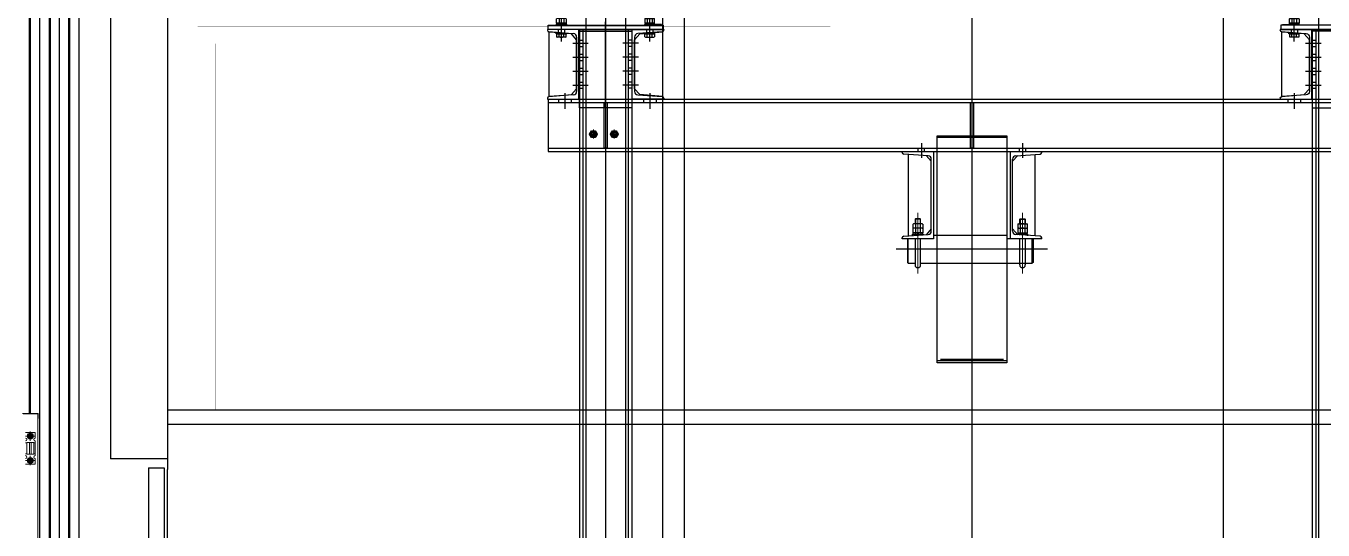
# Model space of a CAD drawing. Header units: millimetres. Extents: x 2370 to 266135, y -585395 to 33485.
# Drawn here: x 64944 to 68661, y 7872 to 9316 of the extents above; entities that cross this region are included whole.
import ezdxf
from ezdxf.lldxf.tags import DXFTag

# ---------------------------------------------------------------- set-up
doc = ezdxf.new("R2010")
doc.units = ezdxf.units.MM
for name, color, linetype in [('1', 1, 'CENTER2'), ('carlift', 7, 'Continuous'), ('COL', 2, 'Continuous'), ('DOOR', 4, 'Continuous'), ('FIN', 9, 'Continuous')]:
    doc.layers.add(name, color=color, linetype=linetype)
doc.layers.add('CL', color=1, linetype='CENTER', lineweight=9)
tags = doc.linetypes.add('CENTER', pattern=[2, 1.25, -0.25, 0.25, -0.25]).pattern_tags.tags
tags[10:11] = [DXFTag(74, 4), DXFTag(75, 0), DXFTag(340, '0'), DXFTag(46, 1.0), DXFTag(50, 0.0), DXFTag(44, 0.0), DXFTag(45, 0.0)]
tags[8:9] = [DXFTag(74, 4), DXFTag(75, 0), DXFTag(340, '0'), DXFTag(46, 1.0), DXFTag(50, 0.0), DXFTag(44, 0.0), DXFTag(45, 0.0)]
tags[6:7] = [DXFTag(74, 4), DXFTag(75, 0), DXFTag(340, '0'), DXFTag(46, 1.0), DXFTag(50, 0.0), DXFTag(44, 0.0), DXFTag(45, 0.0)]
tags[4:5] = [DXFTag(74, 4), DXFTag(75, 0), DXFTag(340, '0'), DXFTag(46, 1.0), DXFTag(50, 0.0), DXFTag(44, 0.0), DXFTag(45, 0.0)]
tags = doc.linetypes.add('CENTER2', pattern=[1.125, 0.75, -0.125, 0.125, -0.125]).pattern_tags.tags
tags[10:11] = [DXFTag(74, 4), DXFTag(75, 0), DXFTag(340, '0'), DXFTag(46, 1.0), DXFTag(50, 0.0), DXFTag(44, 0.0), DXFTag(45, 0.0)]
tags[8:9] = [DXFTag(74, 4), DXFTag(75, 0), DXFTag(340, '0'), DXFTag(46, 1.0), DXFTag(50, 0.0), DXFTag(44, 0.0), DXFTag(45, 0.0)]
tags[6:7] = [DXFTag(74, 4), DXFTag(75, 0), DXFTag(340, '0'), DXFTag(46, 1.0), DXFTag(50, 0.0), DXFTag(44, 0.0), DXFTag(45, 0.0)]
tags[4:5] = [DXFTag(74, 4), DXFTag(75, 0), DXFTag(340, '0'), DXFTag(46, 1.0), DXFTag(50, 0.0), DXFTag(44, 0.0), DXFTag(45, 0.0)]
tags = doc.linetypes.add('HIDDEN', pattern=[0.375, 0.25, -0.125]).pattern_tags.tags
tags[6:7] = [DXFTag(74, 4), DXFTag(75, 0), DXFTag(340, '0'), DXFTag(46, 1.0), DXFTag(50, 0.0), DXFTag(44, 0.0), DXFTag(45, 0.0)]
tags[4:5] = [DXFTag(74, 4), DXFTag(75, 0), DXFTag(340, '0'), DXFTag(46, 1.0), DXFTag(50, 0.0), DXFTag(44, 0.0), DXFTag(45, 0.0)]
tags = doc.linetypes.add('HIDDEN2', pattern=[0.1875, 0.125, -0.0625]).pattern_tags.tags
tags[6:7] = [DXFTag(74, 4), DXFTag(75, 0), DXFTag(340, '0'), DXFTag(46, 1.0), DXFTag(50, 0.0), DXFTag(44, 0.0), DXFTag(45, 0.0)]
tags[4:5] = [DXFTag(74, 4), DXFTag(75, 0), DXFTag(340, '0'), DXFTag(46, 1.0), DXFTag(50, 0.0), DXFTag(44, 0.0), DXFTag(45, 0.0)]
tags = doc.linetypes.add('PHANTOM', pattern=[2.5, 1.25, -0.25, 0.25, -0.25, 0.25, -0.25]).pattern_tags.tags
tags[14:15] = [DXFTag(74, 4), DXFTag(75, 0), DXFTag(340, '0'), DXFTag(46, 1.0), DXFTag(50, 0.0), DXFTag(44, 0.0), DXFTag(45, 0.0)]
tags[12:13] = [DXFTag(74, 4), DXFTag(75, 0), DXFTag(340, '0'), DXFTag(46, 1.0), DXFTag(50, 0.0), DXFTag(44, 0.0), DXFTag(45, 0.0)]
tags[10:11] = [DXFTag(74, 4), DXFTag(75, 0), DXFTag(340, '0'), DXFTag(46, 1.0), DXFTag(50, 0.0), DXFTag(44, 0.0), DXFTag(45, 0.0)]
tags[8:9] = [DXFTag(74, 4), DXFTag(75, 0), DXFTag(340, '0'), DXFTag(46, 1.0), DXFTag(50, 0.0), DXFTag(44, 0.0), DXFTag(45, 0.0)]
tags[6:7] = [DXFTag(74, 4), DXFTag(75, 0), DXFTag(340, '0'), DXFTag(46, 1.0), DXFTag(50, 0.0), DXFTag(44, 0.0), DXFTag(45, 0.0)]
tags[4:5] = [DXFTag(74, 4), DXFTag(75, 0), DXFTag(340, '0'), DXFTag(46, 1.0), DXFTag(50, 0.0), DXFTag(44, 0.0), DXFTag(45, 0.0)]
tags = doc.linetypes.add('PHANTOM2', pattern=[1.25, 0.625, -0.125, 0.125, -0.125, 0.125, -0.125]).pattern_tags.tags
tags[14:15] = [DXFTag(74, 4), DXFTag(75, 0), DXFTag(340, '0'), DXFTag(46, 1.0), DXFTag(50, 0.0), DXFTag(44, 0.0), DXFTag(45, 0.0)]
tags[12:13] = [DXFTag(74, 4), DXFTag(75, 0), DXFTag(340, '0'), DXFTag(46, 1.0), DXFTag(50, 0.0), DXFTag(44, 0.0), DXFTag(45, 0.0)]
tags[10:11] = [DXFTag(74, 4), DXFTag(75, 0), DXFTag(340, '0'), DXFTag(46, 1.0), DXFTag(50, 0.0), DXFTag(44, 0.0), DXFTag(45, 0.0)]
tags[8:9] = [DXFTag(74, 4), DXFTag(75, 0), DXFTag(340, '0'), DXFTag(46, 1.0), DXFTag(50, 0.0), DXFTag(44, 0.0), DXFTag(45, 0.0)]
tags[6:7] = [DXFTag(74, 4), DXFTag(75, 0), DXFTag(340, '0'), DXFTag(46, 1.0), DXFTag(50, 0.0), DXFTag(44, 0.0), DXFTag(45, 0.0)]
tags[4:5] = [DXFTag(74, 4), DXFTag(75, 0), DXFTag(340, '0'), DXFTag(46, 1.0), DXFTag(50, 0.0), DXFTag(44, 0.0), DXFTag(45, 0.0)]

# ---------------------------------------------------------------- blocks, each defined once
blk = doc.blocks.new('A$CB6419878')
at = {"layer": '1', "color": 1, "lineweight": 9}
for p, q in [((1029.7, 3250.8, 0), (1002.7, 3250.8, 0)), ((1016.2, 3264.3, 0), (1016.2, 3237.3, 0)), ((1002.7, 3180.8, 0), (1029.7, 3180.8, 0)), ((1016.2, 3194.3, 0), (1016.2, 3167.3, 0))]:
    blk.add_line(p, q, dxfattribs=at)
at = {"layer": 'DOOR', "lineweight": 9}
for p, q in [((994.1, 3315.8, 0), (1039.1, 3315.8, 0)), ((995.7, 3315.8, 0), (1037.7, 3315.8, 0)), ((995.7, 3314.2, 0), (1037.5, 3314.2, 0)), ((1037.5, 3314.2, 0), (1037.5, 3300.8, 0)), ((1037.7, 3315.8, 0), (1037.7, 2315.2, 0)), ((1039.1, 3315.8, 0), (1039.1, 3300.8, 0)), ((1037.5, 3300.8, 0), (1039.1, 3300.8, 0)), ((1008.7, 3250.8, 0), (1012.5, 3257.3, 0)), ((1012.5, 3244.3, 0), (1008.7, 3250.8, 0)), ((1012.5, 3257.3, 0), (1020, 3257.3, 0)), ((1020, 3244.3, 0), (1012.5, 3244.3, 0)), ((1020, 3257.3, 0), (1023.7, 3250.8, 0)), ((1023.7, 3250.8, 0), (1020, 3244.3, 0)), ((1012.5, 3187.3, 0), (1008.7, 3180.8, 0)), ((1008.7, 3180.8, 0), (1012.5, 3174.3, 0)), ((1020, 3187.3, 0), (1012.5, 3187.3, 0)), ((1012.5, 3174.3, 0), (1020, 3174.3, 0)), ((1023.7, 3180.8, 0), (1020, 3187.3, 0)), ((1020, 3174.3, 0), (1023.7, 3180.8, 0))]:
    blk.add_line(p, q, dxfattribs=at)
at = {"layer": 'DOOR', "lineweight": 9, "ltscale": 8}
for p, q in [((1030.2, 3260.8, 0), (1002.2, 3260.8, 0)), ((1030.2, 3244.8, 0), (1030.2, 3260.8, 0)), ((1030.2, 3194.8, 0), (1030.2, 3236.8, 0)), ((1006.2, 3231.8, 0), (1002.2, 3231.8, 0)), ((1006.2, 3199.8, 0), (1002.2, 3199.8, 0)), ((1026.2, 3232.8, 0), (1006.2, 3232.8, 0)), ((1006.2, 3232.8, 0), (1006.2, 3198.8, 0)), ((1026.2, 3198.8, 0), (1006.2, 3198.8, 0)), ((1014.2, 3232.8, 0), (1014.2, 3198.8, 0)), ((1018.2, 3232.8, 0), (1018.2, 3198.8, 0)), ((1026.2, 3198.8, 0), (1026.2, 3232.8, 0)), ((1030.2, 3231.8, 0), (1026.2, 3231.8, 0)), ((1030.2, 3199.8, 0), (1026.2, 3199.8, 0)), ((1002.2, 3170.8, 0), (1030.2, 3170.8, 0)), ((1030.2, 3170.8, 0), (1030.2, 3186.8, 0))]:
    blk.add_line(p, q, dxfattribs=at)
at = {"layer": 'DOOR', "lineweight": 9}
for centre, radius in [((1016.2, 3250.8, 0), 8.5), ((1016.2, 3250.8, 0), 6.5), ((1016.2, 3250.8, 0), 5), ((1016.2, 3180.8, 0), 8.5), ((1016.2, 3180.8, 0), 6.5), ((1016.2, 3180.8, 0), 5)]:
    blk.add_circle(centre, radius, dxfattribs=at)
at = {"layer": 'DOOR', "lineweight": 9, "ltscale": 8}
for centre in [(1016.2, 3250.8, 0), (1016.2, 3180.8, 0)]:
    blk.add_circle(centre, 4, dxfattribs=at)
at = {"layer": 'DOOR', "lineweight": 9, "ltscale": 8, "extrusion": (0, 0, -1)}
for centre, start_param, end_param in [((1002.2, 3240.8, 0), -1.569339, 1.570796), ((1030.2, 3190.8, 0), 1.572252, 4.712387)]:
    blk.add_ellipse(centre, major_axis=(4, 0), ratio=0.999273, start_param=start_param, end_param=end_param, dxfattribs=at)
at = {"layer": 'DOOR', "lineweight": 9, "ltscale": 8}
for centre, start_param, end_param in [((1030.2, 3240.8, 0), -1.569339, 1.570796), ((1002.2, 3190.8, 0), 1.572252, 4.712387)]:
    blk.add_ellipse(centre, major_axis=(-4, 0), ratio=0.999273, start_param=start_param, end_param=end_param, dxfattribs=at)
at = {"layer": 'FIN', "color": 6, "linetype": 'PHANTOM'}
for p, q in [((1013.6, 3315.8, 0), (1013.6, 4494.7, 0)), ((1016.6, 3315.8, 0), (1016.6, 4494.7, 0)), ((1043.8, 2325.2, 0), (1043.8, 4494.8, 0)), ((1070.8, 2325.2, 0), (1070.8, 4494.8, 0)), ((1073.8, 2325.2, 0), (1073.8, 4494.8, 0)), ((1099.6, 1334.5, 0), (1099.6, 4494.8, 0)), ((1126.6, 1334.5, 0), (1126.6, 4494.8, 0)), ((1129.6, 1334.5, 0), (1129.6, 4494.8, 0))]:
    blk.add_line(p, q, dxfattribs=at)
at = {"layer": 'FIN', "color": 6}
blk.add_line((1154.8, 4494.7, 0), (1154.8, 286.2, 0), dxfattribs=at)
blk.add_line((1154.8, 4494.7, 0), (1154.8, 286.2, 0), dxfattribs=at)
blk = doc.blocks.new('A$C6D5E1476')
at = {"color": 6, "linetype": 'PHANTOM'}
for p, q in [((32, 259.8), (33.1, 260.9)), ((33.1, 260.9), (46.9, 260.9)), ((33.1, 260.9), (33.1, 254.6)), ((46.9, 260.9), (48, 259.8)), ((46.9, 260.9), (46.9, 254.6)), ((286.1, 260.9), (285, 259.8)), ((299.9, 260.9), (286.1, 260.9)), ((286.1, 260.9), (286.1, 254.6)), ((301, 259.8), (299.9, 260.9)), ((299.9, 260.9), (299.9, 254.6)), ((25, 237.6), (55, 237.6)), ((25, 235.7), (25, 237.6)), ((28, 254.6), (26.1, 253.5)), ((26.1, 241.6), (26.1, 253.5)), ((53.9, 241.6), (26.1, 241.6)), ((26.7, 241.6), (53.3, 241.6)), ((26.7, 237.6), (26.7, 241.6)), ((53.3, 237.6), (26.7, 237.6)), ((52, 254.6), (28, 254.6)), ((31, 237.6), (31, 235.7)), ((31.9, 241.6), (31.9, 237.6)), ((32, 254.6), (32, 259.8)), ((32, 259.8), (48, 259.8)), ((33.1, 253.5), (33.1, 241.6)), ((37.3, 241.6), (41.3, 237.6)), ((38.7, 241.6), (42.7, 237.6)), ((46.9, 253.5), (46.9, 241.6)), ((48, 259.8), (48, 254.6)), ((48.1, 241.6), (48.1, 237.6)), ((49, 237.6), (49, 235.7)), ((53.9, 253.5), (52, 254.6)), ((53.3, 241.6), (53.3, 237.6)), ((53.9, 253.5), (53.9, 241.6)), ((55, 237.6), (55, 235.7)), ((326.5, 237.6), (278, 237.6)), ((278, 237.6), (278, 235.7)), ((279.1, 253.5), (281, 254.6)), ((279.1, 253.5), (279.1, 241.6)), ((279.1, 241.6), (306.9, 241.6)), ((306.3, 241.6), (279.7, 241.6)), ((279.7, 241.6), (279.7, 237.6)), ((279.7, 237.6), (306.3, 237.6)), ((281, 254.6), (305, 254.6)), ((284, 237.6), (284, 235.7)), ((284.9, 241.6), (284.9, 237.6)), ((301, 259.8), (285, 259.8)), ((285, 259.8), (285, 254.6)), ((286.1, 253.5), (286.1, 241.6)), ((294.3, 241.6), (290.3, 237.6)), ((295.7, 241.6), (291.7, 237.6)), ((299.9, 253.5), (299.9, 241.6)), ((301, 254.6), (301, 259.8)), ((301.1, 241.6), (301.1, 237.6)), ((302, 237.6), (302, 235.7)), ((305, 254.6), (306.9, 253.5)), ((306.3, 237.6), (306.3, 241.6)), ((306.9, 241.6), (306.9, 253.5)), ((326.5, 235.7), (326.5, 237.6)), ((25, 210.9), (25, 215.2)), ((55, 210.9), (25, 210.9)), ((53.9, 210.9), (26.1, 210.9)), ((26.1, 210.9), (26.1, 201.9)), ((28, 200.9), (26.1, 201.9)), ((26.7, 210.9), (53.3, 210.9)), ((52, 200.9), (28, 200.9)), ((31, 210.9), (31, 214.7)), ((33.1, 201.9), (33.1, 210.9)), ((46.9, 201.9), (46.9, 210.9)), ((49, 210.9), (49, 213.1)), ((53.9, 201.9), (52, 200.9)), ((53.9, 201.9), (53.9, 210.9)), ((55, 212.6), (55, 210.9)), ((278, 212.6), (278, 210.9)), ((278, 210.9), (308, 210.9)), ((279.1, 201.9), (279.1, 210.9)), ((279.1, 210.9), (306.9, 210.9)), ((279.1, 201.9), (281, 200.9)), ((306.3, 210.9), (279.7, 210.9)), ((281, 200.9), (305, 200.9)), ((284, 210.9), (284, 213.1)), ((286.1, 201.9), (286.1, 210.9)), ((299.9, 201.9), (299.9, 210.9)), ((302, 210.9), (302, 214.7)), ((305, 200.9), (306.9, 201.9)), ((306.9, 210.9), (306.9, 201.9)), ((308, 210.9), (308, 215.2))]:
    blk.add_line(p, q, dxfattribs=at)
at = {"color": 1, "linetype": 'CENTER'}
for p, q in [((40, 188.6), (40, 272.7)), ((293, 188.6), (293, 272.7)), ((166.5, 0), (166.5, 245.4))]:
    blk.add_line(p, q, dxfattribs=at)
for p, q in [((90, 223.7), (0, 223.7)), ((0, 223.7), (0, 221.3)), ((90, 23.7), (90, 223.7)), ((243, 223.7), (333, 223.7)), ((243, 23.7), (243, 223.7)), ((333, 223.7), (333, 221.3)), ((4.6, 216.3), (74.4, 211.5)), ((83.5, 201.5), (83.5, 45.8)), ((249.5, 201.5), (249.5, 45.8)), ((328.4, 216.3), (258.6, 211.5)), ((0, 26.1), (0, 23.7)), ((0, 23.7), (90, 23.7)), ((74.4, 35.9), (4.6, 31.1)), ((333, 23.7), (243, 23.7)), ((258.6, 35.9), (328.4, 31.1)), ((333, 26.1), (333, 23.7))]:
    blk.add_line(p, q)
at = {"color": 4, "linetype": 'HIDDEN2'}
for p, q in [((31, 223.5), (31, 214.7)), ((49, 223.5), (49, 213.1)), ((284, 223.5), (284, 213.1)), ((302, 223.5), (302, 214.7))]:
    blk.add_line(p, q, dxfattribs=at)
at = {"color": 6, "linetype": 'PHANTOM'}
blk.add_lwpolyline([(1.5, 235.7), (331.5, 235.7), (331.5, 223.7), (1.5, 223.7)], close=True, dxfattribs=at)
for points in [[(83.5, 53.7), (83.5, 193.7), (68.6, 210.4), (3.5, 216.2), (3.5, 31.2), (68.6, 37)], [(249.5, 53.7), (249.5, 193.7), (264.4, 210.4), (329.5, 216.2), (329.5, 31.2), (264.4, 37)]]:
    blk.add_lwpolyline(points, close=True)
for centre, radius, start, end in [((29.6, 248.4), 6.13, 55.591, 124.409), ((40.2, 230.6), 24, 90.4002, 107.1986), ((39.8, 230.6), 24, 72.8014, 89.5998), ((50.4, 248.4), 6.13, 55.591, 124.409), ((282.6, 248.4), 6.13, 55.591, 124.409), ((293.2, 230.6), 24, 90.4002, 107.1986), ((292.8, 230.6), 24, 72.8014, 89.5998), ((303.4, 248.4), 6.13, 55.591, 124.409), ((29.6, 207), 6.13, 235.591, 304.409), ((40, 224.9), 24, 253.2199, 286.7801), ((50.4, 207), 6.13, 235.591, 304.409), ((282.6, 207), 6.13, 235.591, 304.409), ((293, 224.9), 24, 253.2199, 286.7801), ((303.4, 207), 6.13, 235.591, 304.409)]:
    blk.add_arc(centre, radius, start, end, dxfattribs=at)
for centre, radius, start, end in [((5, 221.3), 5, 179.9995, 264.9975), ((73.5, 201.5), 10, 359.9995, 84.9975), ((259.5, 201.5), 10, 95.0025, 180.0005), ((328, 221.3), 5, 275.0025, 0.0005), ((73.5, 45.8), 10, 275.0025, 0.0005), ((259.5, 45.8), 10, 179.9995, 264.9975), ((5, 26.1), 5, 95.0025, 180.0005), ((328, 26.1), 5, 359.9995, 84.9975)]:
    blk.add_arc(centre, radius, start, end)
blk = doc.blocks.new('A$C04B90E73')
at = {"color": 1, "linetype": 'CENTER'}
for p, q in [((325, 434), (325, 0)), ((5, 317), (5, 117)), ((645, 317), (645, 117))]:
    blk.add_line(p, q, dxfattribs=at)
blk.add_lwpolyline([(650, 117), (0, 117), (0, 317), (650, 317)], close=True)
blk = doc.blocks.new('A$C58AE2A59')
at = {"color": 3}
for p, q in [((1393, 7439.6, 0), (1393, 1799.7, 0)), ((1507, 7439.6, 0), (1507, 1799.7, 0)), ((3493, 7439.6, 0), (3493, 1799.7, 0))]:
    blk.add_line(p, q, dxfattribs=at)
at = {"color": 5, "ltscale": 0.5}
for p, q in [((1612.9, 7439.6), (1612.9, 0)), ((1674.9, 7439.6), (1674.9, 0))]:
    blk.add_line(p, q, dxfattribs=at)
at = {"color": 0, "ltscale": 0.5}
for p, q in [((30.9, 6022.9, 0), (30.9, 4698.9, 0)), ((195, 6022.9, 0), (195, 4668.9, 0)), ((195, 4698.9, 0), (30.9, 4698.9, 0))]:
    blk.add_line(p, q, dxfattribs=at)
at = {"color": 1, "linetype": 'CENTER'}
for p, q in [((1450, 6018.4, 0), (1450, 1667.4, 0)), ((1355.7, 5889.8, 0), (1400.3, 5889.8, 0)), ((1544.3, 5889.8, 0), (1499.8, 5889.8, 0)), ((3455.7, 5889.8, 0), (3500.3, 5889.8, 0)), ((1355.7, 5849.8, 0), (1400.3, 5849.8, 0)), ((1544.3, 5849.8, 0), (1499.8, 5849.8, 0)), ((3455.7, 5849.8, 0), (3500.3, 5849.8, 0)), ((1355.7, 5809.8, 0), (1400.3, 5809.8, 0)), ((1544.3, 5809.8, 0), (1499.8, 5809.8, 0)), ((3455.7, 5809.8, 0), (3500.3, 5809.8, 0)), ((1355.7, 5769.8, 0), (1400.3, 5769.8, 0)), ((1544.3, 5769.8, 0), (1499.8, 5769.8, 0)), ((3455.7, 5769.8, 0), (3500.3, 5769.8, 0)), ((2499.9, 5752.9, 0), (2499.9, 5294, 0))]:
    blk.add_line(p, q, dxfattribs=at)
for p, q in [((1375, 5929.8, 0), (1525, 5929.8, 0)), ((3625, 5929.8, 0), (3475, 5929.8, 0)), ((1285, 5729.8, 0), (1285, 5579.8, 0)), ((1285, 5729.8, 0), (3715, 5729.8, 0)), ((1285, 5719.8, 0), (3715, 5719.8, 0)), ((1404, 5629.8, 0), (1409.5, 5639.3, 0)), ((1409.5, 5620.3, 0), (1404, 5629.8, 0)), ((1409.5, 5639.3, 0), (1420.5, 5639.3, 0)), ((1420.5, 5620.3, 0), (1409.5, 5620.3, 0)), ((1420.5, 5639.3, 0), (1426, 5629.8, 0)), ((1426, 5629.8, 0), (1420.5, 5620.3, 0)), ((1464, 5629.8, 0), (1469.5, 5639.3, 0)), ((1469.5, 5620.3, 0), (1464, 5629.8, 0)), ((1469.5, 5639.3, 0), (1480.5, 5639.3, 0)), ((1480.5, 5620.3, 0), (1469.5, 5620.3, 0)), ((1480.5, 5639.3, 0), (1486, 5629.8, 0)), ((1486, 5629.8, 0), (1480.5, 5620.3, 0)), ((1285, 5589.8, 0), (3715, 5589.8, 0)), ((1285, 5579.8, 0), (3715, 5579.8, 0)), ((2299.9, 5577.3, 0), (2299.9, 5579.8, 0)), ((2389.9, 5579.8, 0), (2389.9, 5329.8, 0)), ((2609.9, 5579.8, 0), (2609.9, 5329.8, 0)), ((2699.9, 5577.3, 0), (2699.9, 5579.8, 0)), ((2374.2, 5567.6, 0), (2304.4, 5572.4, 0)), ((2318.4, 5338.4, 0), (2318.4, 5571.1, 0)), ((2368.4, 5568.1, 0), (2383.4, 5551.8, 0)), ((2383.4, 5351.9, 0), (2383.4, 5557.6, 0)), ((2631.3, 5568.1, 0), (2616.4, 5551.8, 0)), ((2616.4, 5351.9, 0), (2616.4, 5557.6, 0)), ((2625.5, 5567.6, 0), (2695.3, 5572.4, 0)), ((2681.4, 5338.4, 0), (2681.4, 5571.1, 0)), ((2332.9, 5373, 0), (2331, 5371.9, 0)), ((2331, 5360, 0), (2331, 5371.9, 0)), ((2332.9, 5360, 0), (2331, 5358.9, 0)), ((2358.7, 5360, 0), (2331, 5360, 0)), ((2331, 5347, 0), (2331, 5358.9, 0)), ((2356.9, 5373, 0), (2332.9, 5373, 0)), ((2337.9, 5386.8, 0), (2336.9, 5385.7, 0)), ((2352.9, 5385.7, 0), (2336.9, 5385.7, 0)), ((2336.9, 5385.7, 0), (2336.9, 5373, 0)), ((2351.8, 5386.8, 0), (2337.9, 5386.8, 0)), ((2337.9, 5386.8, 0), (2337.9, 5373, 0)), ((2337.9, 5371.9, 0), (2337.9, 5360, 0)), ((2337.9, 5358.9, 0), (2337.9, 5347, 0)), ((2352.9, 5385.7, 0), (2351.8, 5386.8, 0)), ((2351.8, 5386.8, 0), (2351.8, 5373, 0)), ((2351.8, 5371.9, 0), (2351.8, 5360, 0)), ((2351.8, 5358.9, 0), (2351.8, 5347, 0)), ((2352.9, 5373, 0), (2352.9, 5385.7, 0)), ((2358.7, 5371.9, 0), (2356.9, 5373, 0)), ((2358.7, 5358.9, 0), (2356.9, 5360, 0)), ((2358.7, 5371.9, 0), (2358.7, 5360, 0)), ((2358.7, 5358.9, 0), (2358.7, 5347, 0)), ((2383.4, 5357.8, 0), (2368.4, 5341.5, 0)), ((2616.4, 5357.8, 0), (2631.3, 5341.5, 0)), ((2631, 5371.9, 0), (2632.9, 5373, 0)), ((2631, 5371.9, 0), (2631, 5360, 0)), ((2631, 5358.9, 0), (2632.9, 5360, 0)), ((2631, 5360, 0), (2658.7, 5360, 0)), ((2631, 5358.9, 0), (2631, 5347, 0)), ((2632.9, 5373, 0), (2656.9, 5373, 0)), ((2636.9, 5385.7, 0), (2637.9, 5386.8, 0)), ((2636.9, 5373, 0), (2636.9, 5385.7, 0)), ((2636.9, 5385.7, 0), (2652.9, 5385.7, 0)), ((2637.9, 5386.8, 0), (2651.8, 5386.8, 0)), ((2637.9, 5386.8, 0), (2637.9, 5373, 0)), ((2637.9, 5371.9, 0), (2637.9, 5360, 0)), ((2637.9, 5358.9, 0), (2637.9, 5347, 0)), ((2651.8, 5386.8, 0), (2652.9, 5385.7, 0)), ((2651.8, 5386.8, 0), (2651.8, 5373, 0)), ((2651.8, 5371.9, 0), (2651.8, 5360, 0)), ((2651.8, 5358.9, 0), (2651.8, 5347, 0)), ((2652.9, 5385.7, 0), (2652.9, 5373, 0)), ((2656.9, 5373, 0), (2658.7, 5371.9, 0)), ((2656.9, 5360, 0), (2658.7, 5358.9, 0)), ((2658.7, 5360, 0), (2658.7, 5371.9, 0)), ((2658.7, 5347, 0), (2658.7, 5358.9, 0)), ((2299.9, 5329.8, 0), (2299.9, 5332.2, 0)), ((2389.9, 5329.8, 0), (2299.9, 5329.8, 0)), ((2304.4, 5337.2, 0), (2374.2, 5342, 0)), ((2314.9, 5329.8, 0), (2314.9, 5261.8, 0)), ((2316.9, 5259.8, 0), (2316.9, 5329.8, 0)), ((2329.9, 5343, 0), (2359.9, 5343, 0)), ((2329.9, 5338.5, 0), (2329.9, 5343, 0)), ((2358.7, 5347, 0), (2331, 5347, 0)), ((2331.6, 5343, 0), (2331.6, 5347, 0)), ((2335.9, 5343, 0), (2335.9, 5339, 0)), ((2336.8, 5347, 0), (2336.8, 5343, 0)), ((2336.9, 5329.8, 0), (2336.9, 5254.8, 0)), ((2342.2, 5347, 0), (2346.2, 5343, 0)), ((2343.5, 5347, 0), (2347.5, 5343, 0)), ((2352.9, 5254.8, 0), (2352.9, 5329.8, 0)), ((2353, 5347, 0), (2353, 5343, 0)), ((2353.9, 5343, 0), (2353.9, 5340.6, 0)), ((2358.2, 5347, 0), (2358.2, 5343, 0)), ((2359.9, 5343, 0), (2359.9, 5341.1, 0)), ((2389.9, 5339.8, 0), (2599.9, 5339.8, 0)), ((2599.9, 5339.8, 0), (2599.9, 5329.8, 0)), ((2699.9, 5329.8, 0), (2599.9, 5329.8, 0)), ((2695.3, 5337.2, 0), (2625.5, 5342, 0)), ((2659.9, 5343, 0), (2629.9, 5343, 0)), ((2629.9, 5343, 0), (2629.9, 5341.1, 0)), ((2631, 5347, 0), (2658.7, 5347, 0)), ((2631.6, 5347, 0), (2631.6, 5343, 0)), ((2635.9, 5343, 0), (2635.9, 5340.6, 0)), ((2636.8, 5347, 0), (2636.8, 5343, 0)), ((2636.9, 5254.8, 0), (2636.9, 5329.8, 0)), ((2646.2, 5347, 0), (2642.2, 5343, 0)), ((2647.5, 5347, 0), (2643.5, 5343, 0)), ((2652.9, 5329.8, 0), (2652.9, 5254.8, 0)), ((2653, 5347, 0), (2653, 5343, 0)), ((2653.9, 5343, 0), (2653.9, 5339, 0)), ((2658.2, 5343, 0), (2658.2, 5347, 0)), ((2659.9, 5338.5, 0), (2659.9, 5343, 0)), ((2672.9, 5259.8, 0), (2672.9, 5329.8, 0)), ((2674.9, 5329.8, 0), (2674.9, 5261.8, 0)), ((2699.9, 5329.8, 0), (2699.9, 5332.2, 0)), ((2314.9, 5261.8, 0), (2316.9, 5259.8, 0)), ((2316.9, 5259.8, 0), (2336.9, 5259.8, 0)), ((2352.9, 5259.8, 0), (2672.9, 5259.8, 0)), ((2674.9, 5261.8, 0), (2672.9, 5259.8, 0)), ((5229, 4839.2, 0), (195.3, 4838.9, 0)), ((195.3, 4798.9, 0), (5229, 4799.2, 0))]:
    blk.add_line(p, q)
at = {"color": 0}
for p, q in [((1375, 5929.8, 0), (1375, 1700.2, 0)), ((1385, 5929.8, 0), (1385, 1700.2, 0)), ((1515, 5929.8, 0), (1515, 1700.2, 0)), ((1525, 5929.8, 0), (1525, 1700.2, 0)), ((3475, 5929.8, 0), (3475, 1700.2, 0)), ((3485, 5929.8, 0), (3485, 1700.2, 0))]:
    blk.add_line(p, q, dxfattribs=at)
at = {"color": 4, "linetype": 'HIDDEN'}
for p, q in [((1375, 5898.8, 0), (1385, 5898.8, 0)), ((1375, 5880.8, 0), (1385, 5880.8, 0)), ((1525, 5898.8, 0), (1515, 5898.8, 0)), ((1525, 5880.8, 0), (1515, 5880.8, 0)), ((3475, 5898.8, 0), (3485, 5898.8, 0)), ((3475, 5880.8, 0), (3485, 5880.8, 0)), ((1375, 5858.8, 0), (1385, 5858.8, 0)), ((1375, 5840.8, 0), (1385, 5840.8, 0)), ((1525, 5858.8, 0), (1515, 5858.8, 0)), ((1525, 5840.8, 0), (1515, 5840.8, 0)), ((3475, 5858.8, 0), (3485, 5858.8, 0)), ((3475, 5840.8, 0), (3485, 5840.8, 0)), ((1375, 5818.8, 0), (1385, 5818.8, 0)), ((1375, 5800.8, 0), (1385, 5800.8, 0)), ((1525, 5818.8, 0), (1515, 5818.8, 0)), ((1525, 5800.8, 0), (1515, 5800.8, 0)), ((3475, 5818.8, 0), (3485, 5818.8, 0)), ((3475, 5800.8, 0), (3485, 5800.8, 0)), ((1375, 5778.8, 0), (1385, 5778.8, 0)), ((1525, 5778.8, 0), (1515, 5778.8, 0)), ((3475, 5778.8, 0), (3485, 5778.8, 0)), ((1375, 5760.8, 0), (1385, 5760.8, 0)), ((1525, 5760.8, 0), (1515, 5760.8, 0)), ((3475, 5760.8, 0), (3485, 5760.8, 0))]:
    blk.add_line(p, q, dxfattribs=at)
at = {"color": 4}
for p, q in [((1315.5, 5729.8, 0), (1315.5, 5719.8, 0)), ((1351.5, 5729.8, 0), (1351.5, 5719.8, 0)), ((1558.5, 5729.8, 0), (1558.5, 5719.8, 0)), ((1594.5, 5729.8, 0), (1594.5, 5719.8, 0)), ((3405.5, 5729.8, 0), (3405.5, 5719.8, 0)), ((3441.5, 5729.8, 0), (3441.5, 5719.8, 0)), ((2346.2, 5579.8, 0), (2346.2, 5589.8, 0)), ((2364.2, 5579.8, 0), (2364.2, 5589.8, 0)), ((2653.9, 5579.8, 0), (2653.9, 5589.8, 0))]:
    blk.add_line(p, q, dxfattribs=at)
at = {"color": 1, "linetype": 'CENTER2'}
for p, q in [((1333.5, 5747.3, 0), (1333.5, 5701.7, 0)), ((1576.5, 5747.3, 0), (1576.5, 5701.7, 0)), ((3423.5, 5747.3, 0), (3423.5, 5701.7, 0)), ((2355.2, 5603.9, 0), (2355.2, 5561.9, 0)), ((2644.9, 5603.9, 0), (2644.9, 5561.9, 0))]:
    blk.add_line(p, q, dxfattribs=at)
at = {"color": 1, "linetype": 'PHANTOM2'}
for p, q in [((2409.9, 5624.8, 0), (2589.9, 5624.8, 0)), ((2409.9, 4984.8, 0), (2589.9, 4984.8, 0))]:
    blk.add_line(p, q, dxfattribs=at)
at = {"color": 4, "linetype": 'HIDDEN2'}
blk.add_line((2635.9, 5579.8, 0), (2635.9, 5589.8, 0), dxfattribs=at)
at = {"color": 1, "linetype": 'CENTER', "lineweight": 5}
for p, q in [((2344.9, 5403.7, 0), (2344.9, 5229.9, 0)), ((2644.9, 5403.7, 0), (2644.9, 5229.9, 0)), ((2314.9, 5299.8, 0), (2674.9, 5299.8, 0))]:
    blk.add_line(p, q, dxfattribs=at)
at = {"linetype": 'Continuous', "const_width": 0.25, "elevation": 0}
for points in [[(5229, 4839.2), (5229, 5939.2), (281.1, 5938.9), (281.1, 4838.9)], [(5179, 4839.2), (5179, 5889.2), (331.1, 5888.9), (331.1, 4838.9)]]:
    blk.add_lwpolyline(points, dxfattribs=at)
at = {"color": 4, "linetype": 'HIDDEN2', "elevation": 0}
for points in [[(1375, 5704.8), (1375, 5924.8), (1525, 5924.8), (1525, 5704.8)], [(3625, 5704.8), (3625, 5924.8), (3475, 5924.8), (3475, 5704.8)]]:
    blk.add_lwpolyline(points, close=True, dxfattribs=at)
at = {"elevation": 0}
for points in [[(1445.5, 5719.8), (1454.5, 5719.8), (1454.5, 5589.8), (1445.5, 5589.8)], [(2495.4, 5719.8), (2504.4, 5719.8), (2504.4, 5589.8), (2495.4, 5589.8)]]:
    blk.add_lwpolyline(points, close=True, dxfattribs=at)
for centre, radius in [((1415, 5629.8, 0), 9.5), ((1415, 5629.8, 0), 7), ((1415, 5629.8, 0), 6), ((1415, 5629.8, 0), 4.99), ((1475, 5629.8, 0), 9.5), ((1475, 5629.8, 0), 7), ((1475, 5629.8, 0), 6), ((1475, 5629.8, 0), 4.99)]:
    blk.add_circle(centre, radius)
for centre, radius, start, end in [((2304.9, 5577.3, 0), 5, 179.9995, 264.9975), ((2694.9, 5577.3, 0), 5, 275.0025, 0.0005), ((2373.4, 5557.6, 0), 10, 359.9995, 84.9975), ((2626.4, 5557.6, 0), 10, 95.0025, 180.0005), ((2334.5, 5366.9, 0), 6.13, 55.591, 124.409), ((2334.5, 5353.9, 0), 6.13, 55.591, 124.409), ((2345, 5349, 0), 24, 90.4002, 107.1986), ((2345, 5336, 0), 24, 90.4002, 107.1986), ((2344.7, 5349, 0), 24, 72.8014, 89.5998), ((2344.7, 5336, 0), 24, 72.8014, 89.5998), ((2355.2, 5366.9, 0), 6.13, 55.591, 124.409), ((2355.2, 5353.9, 0), 6.13, 55.591, 124.409), ((2634.5, 5366.9, 0), 6.13, 55.591, 124.409), ((2634.5, 5353.9, 0), 6.13, 55.591, 124.409), ((2645, 5349, 0), 24, 90.4002, 107.1986), ((2645, 5336, 0), 24, 90.4002, 107.1986), ((2644.7, 5349, 0), 24, 72.8014, 89.5998), ((2644.7, 5336, 0), 24, 72.8014, 89.5998), ((2655.2, 5366.9, 0), 6.13, 55.591, 124.409), ((2655.2, 5353.9, 0), 6.13, 55.591, 124.409), ((2304.9, 5332.2, 0), 5, 95.0025, 180.0005), ((2373.4, 5351.9, 0), 10, 275.0025, 0.0005), ((2626.4, 5351.9, 0), 10, 179.9995, 264.9975), ((2694.9, 5332.2, 0), 5, 359.9995, 84.9975), ((2344.9, 5254.8, 0), 8, 180, 0), ((2644.9, 5254.8, 0), 8, 180, 0)]:
    blk.add_arc(centre, radius, start, end)
at = {"layer": '1'}
blk.add_line((1450, 7439.6, 0), (1450, 1799.7, 0), dxfattribs=at)
at = {"layer": 'carlift', "color": 7, "ltscale": 8}
blk.add_line((195, 3798.2, 0), (195, 4668.9, 0), dxfattribs=at)
at = {"layer": 'CL', "ltscale": 0.5}
for p, q in [((1402, 5629.8, 0), (1428, 5629.8, 0)), ((1415, 5642.7, 0), (1415, 5616.8, 0)), ((1462, 5629.8, 0), (1488, 5629.8, 0)), ((1475, 5642.7, 0), (1475, 5616.8, 0))]:
    blk.add_line(p, q, dxfattribs=at)
at = {"layer": 'COL', "color": 7, "ltscale": 8}
for p, q in [((140, 4673.9, 0), (185, 4673.9, 0)), ((140, 4673.9, 0), (140, 3808.2, 0)), ((185, 4673.9, 0), (185, 3808.2, 0))]:
    blk.add_line(p, q, dxfattribs=at)
at = {"color": 7}
blk.add_blockref('A$C6D5E1476', (1283.5, 5706.1, 0), dxfattribs=at)
at = {"color": 7, "xscale": -1}
blk.add_blockref('A$C6D5E1476', (3716.5, 5706.1, 0), dxfattribs=at)
at = {"color": 7, "rotation": 270.0000000000008}
blk.add_blockref('A$C04B90E73', (2282.9, 5624.8, 0), dxfattribs=at)

msp = doc.modelspace()

# ---------------------------------------------------------------- linework, layer by layer
at = {"color": 6}
for p, q in [((67655.1, 17198.8), (67655.1, 106.4)), ((68375.1, 15524.2), (68375.1, 85.7))]:
    msp.add_line(p, q, dxfattribs=at)
at = {"color": 3}
for p, q in [((66548.2, 10134), (66548.2, -6794.5)), ((66662.2, 10134), (66662.2, -6794.5)), ((68648.2, 10140.2), (68648.2, -6794.5))]:
    msp.add_line(p, q, dxfattribs=at)
at = {"color": 5, "ltscale": 0.5}
for p, q in [((66768.1, 10134), (66768.1, -6743.8)), ((66830.1, 10134), (66830.1, -6743.8))]:
    msp.add_line(p, q, dxfattribs=at)
at = {"layer": '1'}
msp.add_line((66605.2, 10134), (66605.2, -6794.5), dxfattribs=at)

# ---------------------------------------------------------------- block references
at = {"ltscale": 600}
for name, p in [('A$C58AE2A59', (65155.1, 3376.7)), ('A$CB6419878', (63940.3, 4890.4))]:
    msp.add_blockref(name, p, dxfattribs=at)

doc.saveas('drawing.dxf')
